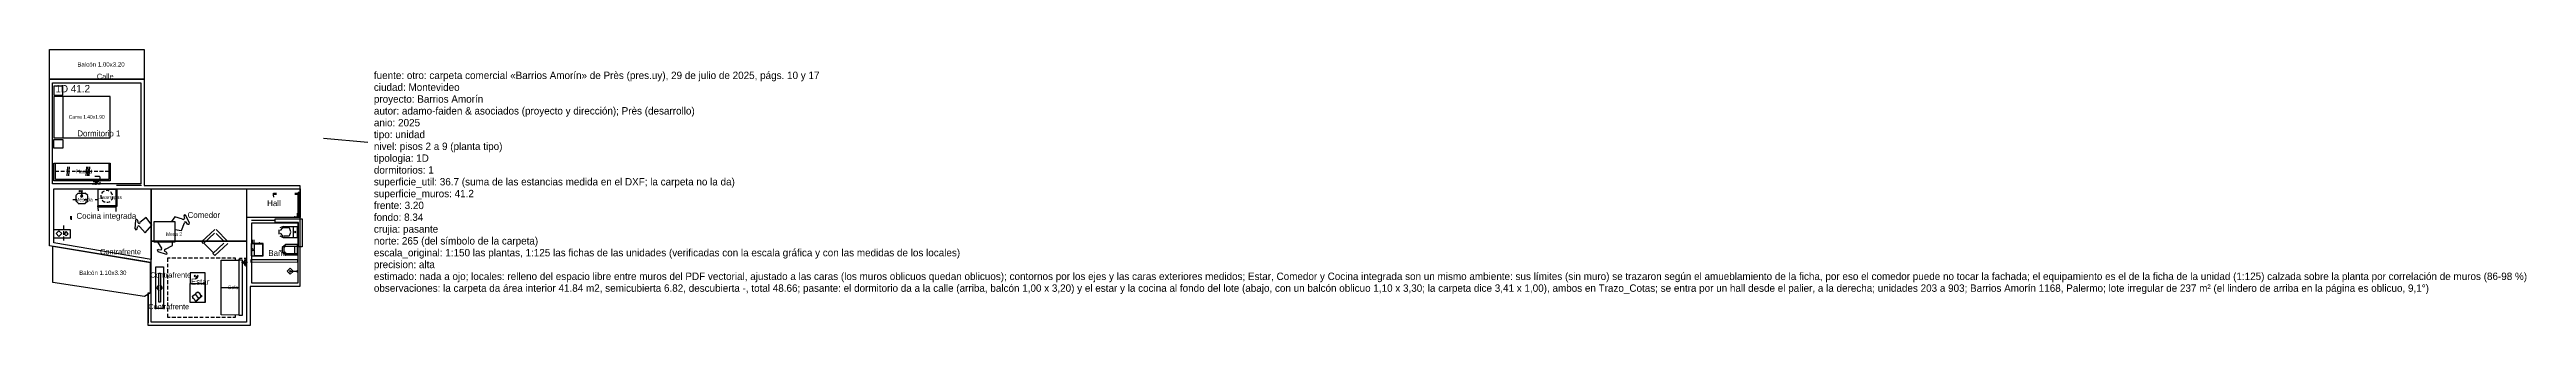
# Model space of a CAD drawing. Header units: metres. Extents: x 0 to 83.8, y 0 to 9.3.
import ezdxf

# ---------------------------------------------------------------- set-up
doc = ezdxf.new("R2010")
doc.units = ezdxf.units.M
for name, color, linetype in [('Trazo_Cotas', 9, 'Continuous'), ('Trazo_Datos', 7, 'Continuous'), ('Trazo_Entrada', 1, 'Continuous'), ('Trazo_Equipamiento', 8, 'Continuous'), ('Trazo_Estancias', 3, 'Continuous'), ('Trazo_Fachada', 30, 'Continuous'), ('Trazo_Medianeras', 8, 'Continuous'), ('Trazo_Norte', 1, 'Continuous'), ('Trazo_Puertas', 1, 'Continuous'), ('Trazo_Unidad', 7, 'Continuous'), ('Trazo_Ventanas', 5, 'Continuous')]:
    doc.layers.add(name, color=color, linetype=linetype)

msp = doc.modelspace()

# ---------------------------------------------------------------- linework, layer by layer
at = {"layer": 'Trazo_Cotas'}
for points in [[(3.2, 9.34), (3.2, 8.34), (0, 8.34), (0, 9.34)], [(3.41, 2.13), (3.41, 1.11), (3.21, 0.98), (0.11, 1.45), (0.11, 2.68)]]:
    msp.add_lwpolyline(points, close=True, dxfattribs=at)
at = {"layer": 'Trazo_Entrada'}
msp.add_line((8.47, 4.65), (8.47, 3.81), dxfattribs=at)
at = {"layer": 'Trazo_Equipamiento', "color": 9}
for p, q in [((0.45, 7.75), (0.45, 6.35)), ((0.2, 5.22), (0.32, 5.22)), ((0.2, 5.22), (0.32, 5.22)), ((0.38, 5.22), (0.51, 5.22)), ((0.38, 5.22), (0.51, 5.22)), ((0.57, 5.22), (0.69, 5.22)), ((0.57, 5.22), (0.69, 5.22)), ((0.61, 5.37), (0.59, 5.07)), ((0.61, 5.37), (0.59, 5.07)), ((0.66, 5.37), (0.64, 5.07)), ((0.66, 5.37), (0.64, 5.07)), ((0.76, 5.22), (0.88, 5.22)), ((0.76, 5.22), (0.88, 5.22)), ((0.94, 5.22), (1.07, 5.22)), ((0.94, 5.22), (1.07, 5.22)), ((1.13, 5.22), (1.26, 5.22)), ((1.13, 5.22), (1.26, 5.22)), ((1.25, 5.37), (1.23, 5.07)), ((1.25, 5.37), (1.23, 5.07)), ((1.3, 5.37), (1.28, 5.07)), ((1.3, 5.37), (1.28, 5.07)), ((1.32, 5.22), (1.44, 5.22)), ((1.32, 5.22), (1.44, 5.22)), ((1.35, 5.37), (1.33, 5.07)), ((1.35, 5.37), (1.33, 5.07)), ((1.51, 5.22), (1.63, 5.22)), ((1.51, 5.22), (1.63, 5.22)), ((1.69, 5.22), (1.82, 5.22)), ((1.69, 5.22), (1.82, 5.22)), ((1.88, 5.22), (2, 5.22)), ((1.88, 5.22), (2, 5.22)), ((2.91, 3.56), (2.89, 3.27)), ((2.97, 3.57), (2.99, 3.48)), ((3.27, 3.66), (3.05, 3.48)), ((4.24, 3.68), (4.13, 3.52)), ((4.5, 3.6), (4.24, 3.68)), ((4.46, 3.21), (4.56, 3.47)), ((4.54, 3.71), (4.56, 3.62)), ((4.73, 3.47), (4.6, 3.73)), ((4.67, 3.43), (4.62, 3.5)), ((2.96, 3.26), (2.98, 3.34)), ((3.05, 3.34), (3.23, 3.14)), ((3.66, 2.81), (3.79, 2.62)), ((3.68, 2.57), (3.76, 2.56)), ((3.92, 2.58), (4.16, 2.71)), ((4.16, 2.71), (4.16, 2.81)), ((4.24, 3.25), (4.46, 3.21)), ((5.23, 2.78), (5.54, 2.46)), ((6.03, 2.78), (5.59, 2.37)), ((5.64, 3.25), (6.03, 2.84)), ((5.89, 2.85), (5.64, 3.11)), ((3.66, 2.5), (3.94, 2.41)), ((3.97, 2.47), (3.89, 2.51)), ((4, 1.97), (4, 2.09)), ((4, 1.78), (4, 1.91)), ((4, 1.59), (4, 1.72)), ((4.14, 2.29), (4.27, 2.29)), ((4.33, 2.29), (4.45, 2.29)), ((4.52, 2.29), (4.64, 2.29)), ((4.7, 2.29), (4.83, 2.29)), ((4.89, 2.29), (5.02, 2.29)), ((5.08, 2.29), (5.2, 2.29)), ((5.26, 0.78), (5.26, 1.78)), ((5.27, 2.29), (5.39, 2.29)), ((5.45, 2.29), (5.58, 2.29)), ((5.64, 2.29), (5.77, 2.29)), ((5.83, 2.29), (5.95, 2.29)), ((6.02, 2.29), (6.14, 2.29)), ((4, 1.4), (4, 1.53)), ((4, 1.22), (4, 1.34)), ((4, 1.03), (4, 1.15)), ((4, 0.84), (4, 0.97)), ((6.4, 1.28), (5.8, 1.28)), ((4, 0.65), (4, 0.78)), ((4, 0.47), (4, 0.59)), ((4.27, 0.27), (4.14, 0.27)), ((4.45, 0.27), (4.33, 0.27)), ((4.64, 0.27), (4.52, 0.27)), ((4.83, 0.27), (4.7, 0.27)), ((5.02, 0.27), (4.89, 0.27)), ((5.2, 0.27), (5.08, 0.27)), ((5.39, 0.27), (5.27, 0.27)), ((5.58, 0.27), (5.45, 0.27)), ((5.77, 0.27), (5.64, 0.27)), ((5.95, 0.27), (5.83, 0.27)), ((6.14, 0.27), (6.02, 0.27))]:
    msp.add_line(p, q, dxfattribs=at)
at = {"layer": 'Trazo_Equipamiento', "color": 8}
for p, q in [((0.79, 4.26), (0.92, 4.26)), ((0.97, 4.48), (0.89, 4.4)), ((0.89, 4.39), (0.89, 4.21)), ((0.89, 4.22), (0.97, 4.14)), ((1.21, 4.47), (0.97, 4.47)), ((1.08, 4.55), (1.08, 4.34)), ((1.1, 4.34), (1.1, 4.55)), ((1.17, 4.26), (1.29, 4.26)), ((1.29, 4.4), (1.21, 4.48)), ((1.21, 4.14), (1.29, 4.22)), ((1.29, 4.21), (1.29, 4.39)), ((1.44, 4.79), (1.57, 4.79)), ((1.67, 4.86), (1.48, 4.86)), ((1.54, 4.26), (1.61, 4.26)), ((1.58, 4.76), (1.58, 4.96)), ((7.68, 4.43), (7.58, 4.43)), ((0.48, 3.26), (0.48, 3.38)), ((0.74, 3.58), (0.74, 3.7)), ((0.74, 3.61), (0.74, 3.7)), ((0.97, 4.13), (1.21, 4.13)), ((1.72, 4.03), (1.61, 4.03)), ((1.64, 4.06), (2.24, 4.06)), ((1.91, 4.03), (1.78, 4.03)), ((2.09, 4.03), (1.97, 4.03)), ((2.26, 4.03), (2.16, 4.03)), ((2.24, 4.01), (2.24, 3.86)), ((0.48, 3.07), (0.48, 3.19)), ((0.48, 2.88), (0.48, 3.01)), ((6.86, 2.59), (6.93, 2.57)), ((6.86, 2.54), (6.93, 2.55)), ((6.91, 2.9), (6.91, 2.76)), ((7.76, 3.24), (7.75, 3.16)), ((7.75, 3.17), (7.76, 3.09)), ((7.9, 3.35), (7.79, 3.3)), ((7.79, 3.03), (7.9, 2.98)), ((7.88, 3.3), (7.8, 3.21)), ((7.8, 3.12), (7.88, 3.03)), ((7.99, 2.74), (7.87, 2.64)), ((7.87, 2.64), (7.87, 2.49)), ((7.94, 3.31), (7.88, 3.3)), ((7.88, 3.03), (7.94, 3.02)), ((7.99, 2.69), (7.91, 2.63)), ((7.92, 2.63), (7.92, 2.5)), ((8.1, 3.31), (7.94, 3.31)), ((8.1, 3.02), (7.94, 3.02)), ((7.99, 2.69), (8.37, 2.69)), ((8.16, 3.17), (8.12, 3.3)), ((8.12, 3.03), (8.16, 3.16)), ((8.24, 3.34), (8.24, 2.98)), ((8.28, 2.67), (8.28, 2.46)), ((8.38, 2.69), (8.38, 2.58)), ((8.38, 2.54), (8.38, 2.44)), ((8.39, 2.39), (8.39, 2.74)), ((6.69, 2.13), (6.49, 2.13)), ((6.59, 2.23), (6.59, 2.03)), ((6.65, 2), (6.65, 2.12)), ((7.87, 2.49), (7.99, 2.39)), ((7.91, 2.5), (7.99, 2.44)), ((8.37, 2.43), (7.99, 2.43)), ((7.99, 2.39), (8.38, 2.39))]:
    msp.add_line(p, q, dxfattribs=at)
at = {"layer": 'Trazo_Equipamiento', "color": 9}
for points in [[(0.45, 7.8), (0.45, 8.1), (0.15, 8.1), (0.15, 7.8)], [(0.15, 7.75), (0.15, 6.35), (2.05, 6.35), (2.05, 7.75)], [(0.45, 6.3), (0.45, 6), (0.15, 6), (0.15, 6.3)], [(0.15, 4.89), (0.15, 5.49), (2.05, 5.49), (2.05, 4.89)], [(0.2, 4.94), (0.2, 5.49), (2, 5.49), (2, 4.94)], [(4.24, 3.52), (4.24, 2.82), (3.54, 2.82), (3.54, 3.52)], [(3.6, 0.58), (3.6, 1.98), (3.85, 1.98), (3.85, 0.58)], [(3.75, 1.77), (3.75, 0.79), (3.7, 0.79), (3.7, 1.77)], [(4.76, 1.78), (4.76, 1.42), (5.26, 1.42), (5.26, 1.78)], [(4.91, 1.65), (4.94, 1.68), (4.91, 1.7), (4.89, 1.68)], [(5.03, 1.69), (4.97, 1.65), (4.94, 1.58), (5, 1.62)], [(6.4, 2.21), (6.4, 0.35), (5.8, 0.36), (5.8, 2.21), (6.4, 2.21), (6.4, 0.35), (6.53, 0.35), (6.53, 2.21)], [(4.76, 0.78), (4.76, 1.42), (5.26, 1.42), (5.26, 0.78)]]:
    msp.add_lwpolyline(points, close=True, dxfattribs=at)
at = {"layer": 'Trazo_Equipamiento', "color": 8}
for points in [[(1.71, 4.93), (1.71, 5.02), (1.69, 5.04), (1.53, 5.04)], [(1.1, 4.53), (1.11, 4.55), (1.09, 4.57), (1.07, 4.55), (1.08, 4.53)], [(1.1, 4.52), (1.12, 4.55), (1.09, 4.57), (1.07, 4.55), (1.08, 4.52)], [(1.63, 4.79), (1.71, 4.79), (1.71, 4.86)], [(1.74, 4.41), (1.74, 4.35), (1.75, 4.31), (1.75, 4.3)], [(1.85, 4.55), (1.83, 4.54), (1.81, 4.52), (1.78, 4.5), (1.76, 4.47)], [(1.78, 4.24), (1.79, 4.23), (1.85, 4.19), (1.87, 4.18), (1.88, 4.18)], [(2.02, 4.55), (1.99, 4.56), (1.95, 4.57), (1.91, 4.57)], [(1.94, 4.17), (1.97, 4.17), (2.03, 4.19), (2.05, 4.2)], [(2.13, 4.41), (2.11, 4.47), (2.09, 4.5), (2.07, 4.52)], [(2.09, 4.25), (2.12, 4.28), (2.13, 4.31), (2.14, 4.35), (2.14, 4.36)], [(7.59, 4.34), (7.59, 4.35), (7.58, 4.41), (7.58, 4.48)], [(7.58, 4.43), (7.58, 4.48), (7.68, 4.48)], [(8.3, 4.48), (8.4, 4.48), (8.4, 4.43), (8.3, 4.43)], [(0.71, 3.7), (0.71, 3.61), (0.74, 3.61)], [(1.66, 3.88), (1.66, 3.9), (1.65, 3.96), (1.64, 4.01)], [(8.41, 3.67), (8.34, 3.67), (8.28, 3.68), (8.27, 3.68)], [(8.38, 3.8), (8.37, 3.8), (8.37, 3.7), (8.38, 3.7)], [(6.86, 2.59), (6.84, 2.58), (6.84, 2.55), (6.86, 2.54)], [(6.91, 2.76), (6.87, 2.76), (6.87, 2.9)], [(6.92, 2.55), (6.92, 2.37), (7.21, 2.37), (7.21, 2.75), (6.92, 2.75), (6.92, 2.57)], [(7.11, 2.8), (7.1, 2.8), (7.04, 2.78), (6.99, 2.77)], [(7.9, 2.98), (8.39, 2.98), (8.39, 3.34), (7.9, 3.34)], [(8.38, 2.74), (8.16, 2.74), (7.99, 2.74)], [(6.52, 2.27), (6.43, 2.27), (6.43, 2.26), (6.42, 2.26), (6.4, 2.24), (6.4, 2.09)], [(6.65, 2.18), (6.65, 2.27), (6.58, 2.27)], [(8.24, 1.84), (8.14, 1.94), (8.04, 1.84), (8.14, 1.74), (8.24, 1.83)], [(8.16, 1.84), (8.14, 1.86), (8.12, 1.84), (8.14, 1.81), (8.16, 1.83)], [(8.14, 1.84), (8.38, 1.84), (8.38, 1.83), (8.14, 1.83)]]:
    msp.add_lwpolyline(points, dxfattribs=at)
for points in [[(1.01, 4.57), (1.04, 4.57), (1.04, 4.54), (1.03, 4.52), (1.01, 4.52)], [(1.13, 4.38), (1.09, 4.43), (1.05, 4.38), (1.09, 4.34)], [(1.12, 4.38), (1.09, 4.41), (1.06, 4.38), (1.09, 4.36)], [(1.63, 4.86), (1.58, 4.91), (1.53, 4.86), (1.58, 4.81)], [(1.64, 4.01), (1.64, 4.61), (2.24, 4.61), (2.24, 4.01)], [(2.28, 4.63), (2.28, 4.03), (2.26, 4.03), (2.26, 4.63)], [(8.45, 3.67), (8.45, 4.5), (8.41, 4.5), (8.41, 3.67)], [(8.45, 4.5), (8.45, 3.67), (8.41, 3.67), (8.41, 4.5)], [(8.54, 2.66), (8.42, 2.66), (8.42, 3.49), (7.63, 3.49), (7.63, 3.61), (8.54, 3.61)], [(0.7, 3.25), (0.7, 2.96), (0.15, 2.96), (0.15, 3.25)], [(0.22, 3.11), (0.32, 3.01), (0.42, 3.11), (0.32, 3.2)], [(0.49, 3.1), (0.56, 3.03), (0.63, 3.1), (0.56, 3.18)], [(7.23, 2.36), (7.23, 2.77), (6.82, 2.77), (6.82, 2.36)], [(8.33, 3.17), (8.31, 3.19), (8.28, 3.17), (8.31, 3.14)], [(6.59, 2.18), (6.54, 2.13), (6.59, 2.08), (6.64, 2.13)], [(6.82, 2.23), (8.39, 2.23), (8.39, 2.14), (6.82, 2.13)], [(8.39, 1.86), (8.39, 1.81), (8.38, 1.81), (8.38, 1.86)]]:
    msp.add_lwpolyline(points, close=True, dxfattribs=at)
at = {"layer": 'Trazo_Equipamiento', "color": 9}
for points in [[(2.97, 3.57), (2.94, 3.6), (2.91, 3.56)], [(3.05, 3.34), (3.02, 3.37), (2.98, 3.35)], [(2.99, 3.48), (3.02, 3.45), (3.06, 3.48)], [(3.23, 3.14), (3.46, 3.39), (3.27, 3.66)], [(4.5, 3.6), (4.54, 3.59), (4.56, 3.63)], [(4.6, 3.73), (4.56, 3.75), (4.54, 3.71)], [(4.62, 3.5), (4.58, 3.51), (4.56, 3.47)], [(4.67, 3.43), (4.72, 3.43), (4.73, 3.47)], [(2.89, 3.28), (2.92, 3.24), (2.96, 3.26)], [(3.68, 2.57), (3.64, 2.54), (3.67, 2.5)], [(3.76, 2.56), (3.8, 2.58), (3.79, 2.62)], [(3.92, 2.58), (3.88, 2.56), (3.9, 2.51)], [(5.58, 3.12), (5.21, 2.77), (5.15, 2.84), (5.59, 3.25)], [(5.59, 2.37), (5.52, 2.44), (5.89, 2.79)], [(3.94, 2.41), (3.98, 2.43), (3.97, 2.47)], [(4, 2.16), (4, 2.29), (4.08, 2.29)], [(6.2, 2.29), (6.28, 2.29), (6.28, 2.21)], [(3.7, 1.38), (3.62, 1.28), (3.7, 1.18)], [(3.75, 1.18), (3.82, 1.28), (3.75, 1.38)], [(4.82, 0.98), (4.85, 1), (4.89, 1.04), (4.92, 1.06), (5.05, 0.9)], [(4.82, 0.98), (4.84, 0.96), (4.85, 0.94), (4.87, 0.92), (4.88, 0.9), (4.9, 0.88), (4.91, 0.86), (4.93, 0.85), (4.94, 0.83), (4.97, 0.85), (4.99, 0.87), (5.02, 0.89), (5.04, 0.91)], [(4.82, 0.98), (4.83, 0.97), (4.84, 0.94), (4.85, 0.92), (4.87, 0.91), (4.89, 0.89), (4.9, 0.87), (4.92, 0.85), (4.93, 0.83), (4.95, 0.81), (4.97, 0.84), (5, 0.86), (5.02, 0.88), (5.05, 0.9)], [(5.02, 1.14), (4.99, 1.12), (4.95, 1.08), (4.92, 1.06)], [(5.02, 1.14), (5.06, 1.1), (5.08, 1.06), (5.1, 1.04), (5.11, 1.02), (5.13, 1.01), (5.14, 0.99), (5.11, 0.97), (5.09, 0.95), (5.06, 0.93), (5.04, 0.91)], [(5.03, 1.13), (5.05, 1.11), (5.07, 1.1), (5.08, 1.08), (5.09, 1.05), (5.11, 1.04), (5.13, 1.02), (5.15, 0.98), (5.12, 0.96), (5.1, 0.94), (5.07, 0.92), (5.05, 0.9)], [(4.08, 0.27), (4, 0.27), (4, 0.4)], [(6.28, 0.36), (6.28, 0.27), (6.2, 0.27)]]:
    msp.add_lwpolyline(points, dxfattribs=at)
at = {"layer": 'Trazo_Estancias', "color": 5}
msp.add_lwpolyline([(3.09, 8.21), (3.09, 4.79), (0.1, 4.79), (0.1, 8.21)], close=True, dxfattribs=at)
at = {"layer": 'Trazo_Estancias', "color": 30}
msp.add_lwpolyline([(3.44, 4.63), (3.44, 2.23), (0.14, 2.8), (0.14, 4.63)], close=True, dxfattribs=at)
at = {"layer": 'Trazo_Estancias', "color": 40}
msp.add_lwpolyline([(6.66, 4.63), (6.66, 2.85), (3.44, 2.85), (3.44, 4.63)], close=True, dxfattribs=at)
at = {"layer": 'Trazo_Estancias', "color": 8}
msp.add_lwpolyline([(8.48, 4.63), (8.48, 3.65), (6.67, 3.65), (6.67, 4.63)], close=True, dxfattribs=at)
at = {"layer": 'Trazo_Estancias', "color": 4}
msp.add_lwpolyline([(8.4, 3.47), (8.4, 1.43), (6.84, 1.43), (6.84, 3.47)], close=True, dxfattribs=at)
at = {"layer": 'Trazo_Estancias', "color": 2}
msp.add_lwpolyline([(6.66, 2.85), (6.66, 0.11), (3.44, 0.11), (3.44, 2.85)], close=True, dxfattribs=at)
at = {"layer": 'Trazo_Fachada'}
for p, q in [((3.2, 8.34), (0, 8.34)), ((3.41, 2.13), (0, 2.7)), ((3.41, 1.11), (3.41, 2.13)), ((3.34, 0), (3.34, 1.11))]:
    msp.add_line(p, q, dxfattribs=at)
at = {"layer": 'Trazo_Medianeras'}
msp.add_line((0, 2.7), (0, 8.34), dxfattribs=at)
at = {"layer": 'Trazo_Norte'}
msp.add_line((9.27, 6.34), (10.76, 6.2), dxfattribs=at)
at = {"layer": 'Trazo_Puertas'}
for p, q in [((3.11, 4.74), (2.27, 4.74)), ((7.64, 3.55), (6.83, 3.55))]:
    msp.add_line(p, q, dxfattribs=at)
at = {"layer": 'Trazo_Unidad'}
msp.add_lwpolyline([(3.2, 8.34), (3.2, 4.74), (8.47, 4.74), (8.47, 1.32), (6.78, 1.32), (6.78, 0), (3.34, 0), (3.34, 1.11), (3.41, 1.11), (3.41, 2.13), (0, 2.7), (0, 8.34)], close=True, dxfattribs=at)
at = {"layer": 'Trazo_Ventanas'}
for p, q in [((3.05, 8.34), (0.72, 8.34)), ((3.29, 2.15), (0.16, 2.67)), ((3.41, 2.13), (3.41, 1.11)), ((3.34, 1.11), (3.34, 0.09))]:
    msp.add_line(p, q, dxfattribs=at)

# ---------------------------------------------------------------- texts
at = {"layer": 'Trazo_Cotas'}
for s, p in [('Balcón 1.00x3.20', (0.94, 8.76)), ('Balcón 1.10x3.30', (1, 1.71))]:
    msp.add_text(s, height=0.15, dxfattribs=at).set_placement(p)
at = {"layer": 'Trazo_Datos'}
for s, p in [('fuente: otro: carpeta comercial «Barrios Amorín» de Près (pres.uy), 29 de julio de 2025, págs. 10 y 17', (10.97, 8.34)), ('ciudad: Montevideo', (10.97, 7.94)), ('proyecto: Barrios Amorín', (10.97, 7.54)), ('autor: adamo-faiden & asociados (proyecto y dirección); Près (desarrollo)', (10.97, 7.14)), ('anio: 2025', (10.97, 6.74)), ('tipo: unidad', (10.97, 6.34)), ('nivel: pisos 2 a 9 (planta tipo)', (10.97, 5.94)), ('tipologia: 1D', (10.97, 5.54)), ('dormitorios: 1', (10.97, 5.14)), ('frente: 3.20', (10.97, 3.94)), ('superficie_util: 36.7 (suma de las estancias medida en el DXF; la carpeta no la da)', (10.97, 4.74)), ('superficie_muros: 41.2', (10.97, 4.34)), ('fondo: 8.34', (10.97, 3.54)), ('crujia: pasante', (10.97, 3.14)), ('escala_original: 1:150 las plantas, 1:125 las fichas de las unidades (verificadas con la escala gráfica y con las medidas de los locales)', (10.97, 2.34)), ('norte: 265 (del símbolo de la carpeta)', (10.97, 2.74)), ('estimado: nada a ojo; locales: relleno del espacio libre entre muros del PDF vectorial, ajustado a las caras (los muros oblicuos quedan oblicuos); contornos por los ejes y las caras exteriores medidos; Estar, Comedor y Cocina integrada son un mismo ambiente: sus límites (sin muro) se trazaron según el amueblamiento de la ficha, por eso el comedor puede no tocar la fachada; el equipamiento es el de la ficha de la unidad (1:125) calzada sobre la planta por correlación de muros (86-98 %)', (10.97, 1.54)), ('precision: alta', (10.97, 1.94)), ('observaciones: la carpeta da área interior 41.84 m2, semicubierta 6.82, descubierta -, total 48.66; pasante: el dormitorio da a la calle (arriba, balcón 1,00 x 3,20) y el estar y la cocina al fondo del lote (abajo, con un balcón oblicuo 1,10 x 3,30; la carpeta dice 3,41 x 1,00), ambos en Trazo_Cotas; se entra por un hall desde el palier, a la derecha; unidades 203 a 903; Barrios Amorín 1168, Palermo; lote irregular de 237 m² (el lindero de arriba en la página es oblicuo, 9,1°)', (10.97, 1.14))]:
    msp.add_text(s, height=0.25, dxfattribs=at).set_placement(p)
at = {"layer": 'Trazo_Equipamiento', "color": 8}
for s, p in [('Cama 1.40x1.90', (0.65, 7)), ('Placard', (0.88, 5.15)), ('Mesada', (0.87, 4.2)), ('Lavarropas', (1.62, 4.28)), ('Mesa 2', (3.94, 3.03)), ('Sofa', (6.04, 1.23))]:
    msp.add_text(s, height=0.12, dxfattribs=at).set_placement(p)
at = {"layer": 'Trazo_Estancias', "color": 5}
msp.add_text('Dormitorio 1', height=0.2, dxfattribs=at).set_placement((0.94, 6.4))
at = {"layer": 'Trazo_Estancias', "color": 8}
msp.add_text('Hall', height=0.2, dxfattribs=at).set_placement((7.36, 4.04))
at = {"layer": 'Trazo_Estancias', "color": 30}
msp.add_text('Cocina integrada', height=0.2, dxfattribs=at).set_placement((0.91, 3.61))
at = {"layer": 'Trazo_Estancias', "color": 40}
msp.add_text('Comedor', height=0.2, dxfattribs=at).set_placement((4.67, 3.64))
at = {"layer": 'Trazo_Estancias', "color": 4}
msp.add_text('Baño', height=0.2, dxfattribs=at).set_placement((7.4, 2.35))
at = {"layer": 'Trazo_Estancias', "color": 2}
msp.add_text('Estar', height=0.2, dxfattribs=at).set_placement((4.78, 1.38))
at = {"layer": 'Trazo_Fachada'}
for s, p in [('Calle', (1.6, 8.34)), ('Contrafrente', (1.71, 2.41)), ('Contrafrente', (3.41, 1.62)), ('Contrafrente', (3.34, 0.55))]:
    msp.add_text(s, height=0.18, dxfattribs=at).set_placement(p)
at = {"layer": 'Trazo_Unidad'}
msp.add_text('1D 41.2', height=0.25, dxfattribs=at).set_placement((0.2, 7.89))

doc.saveas('drawing.dxf')
